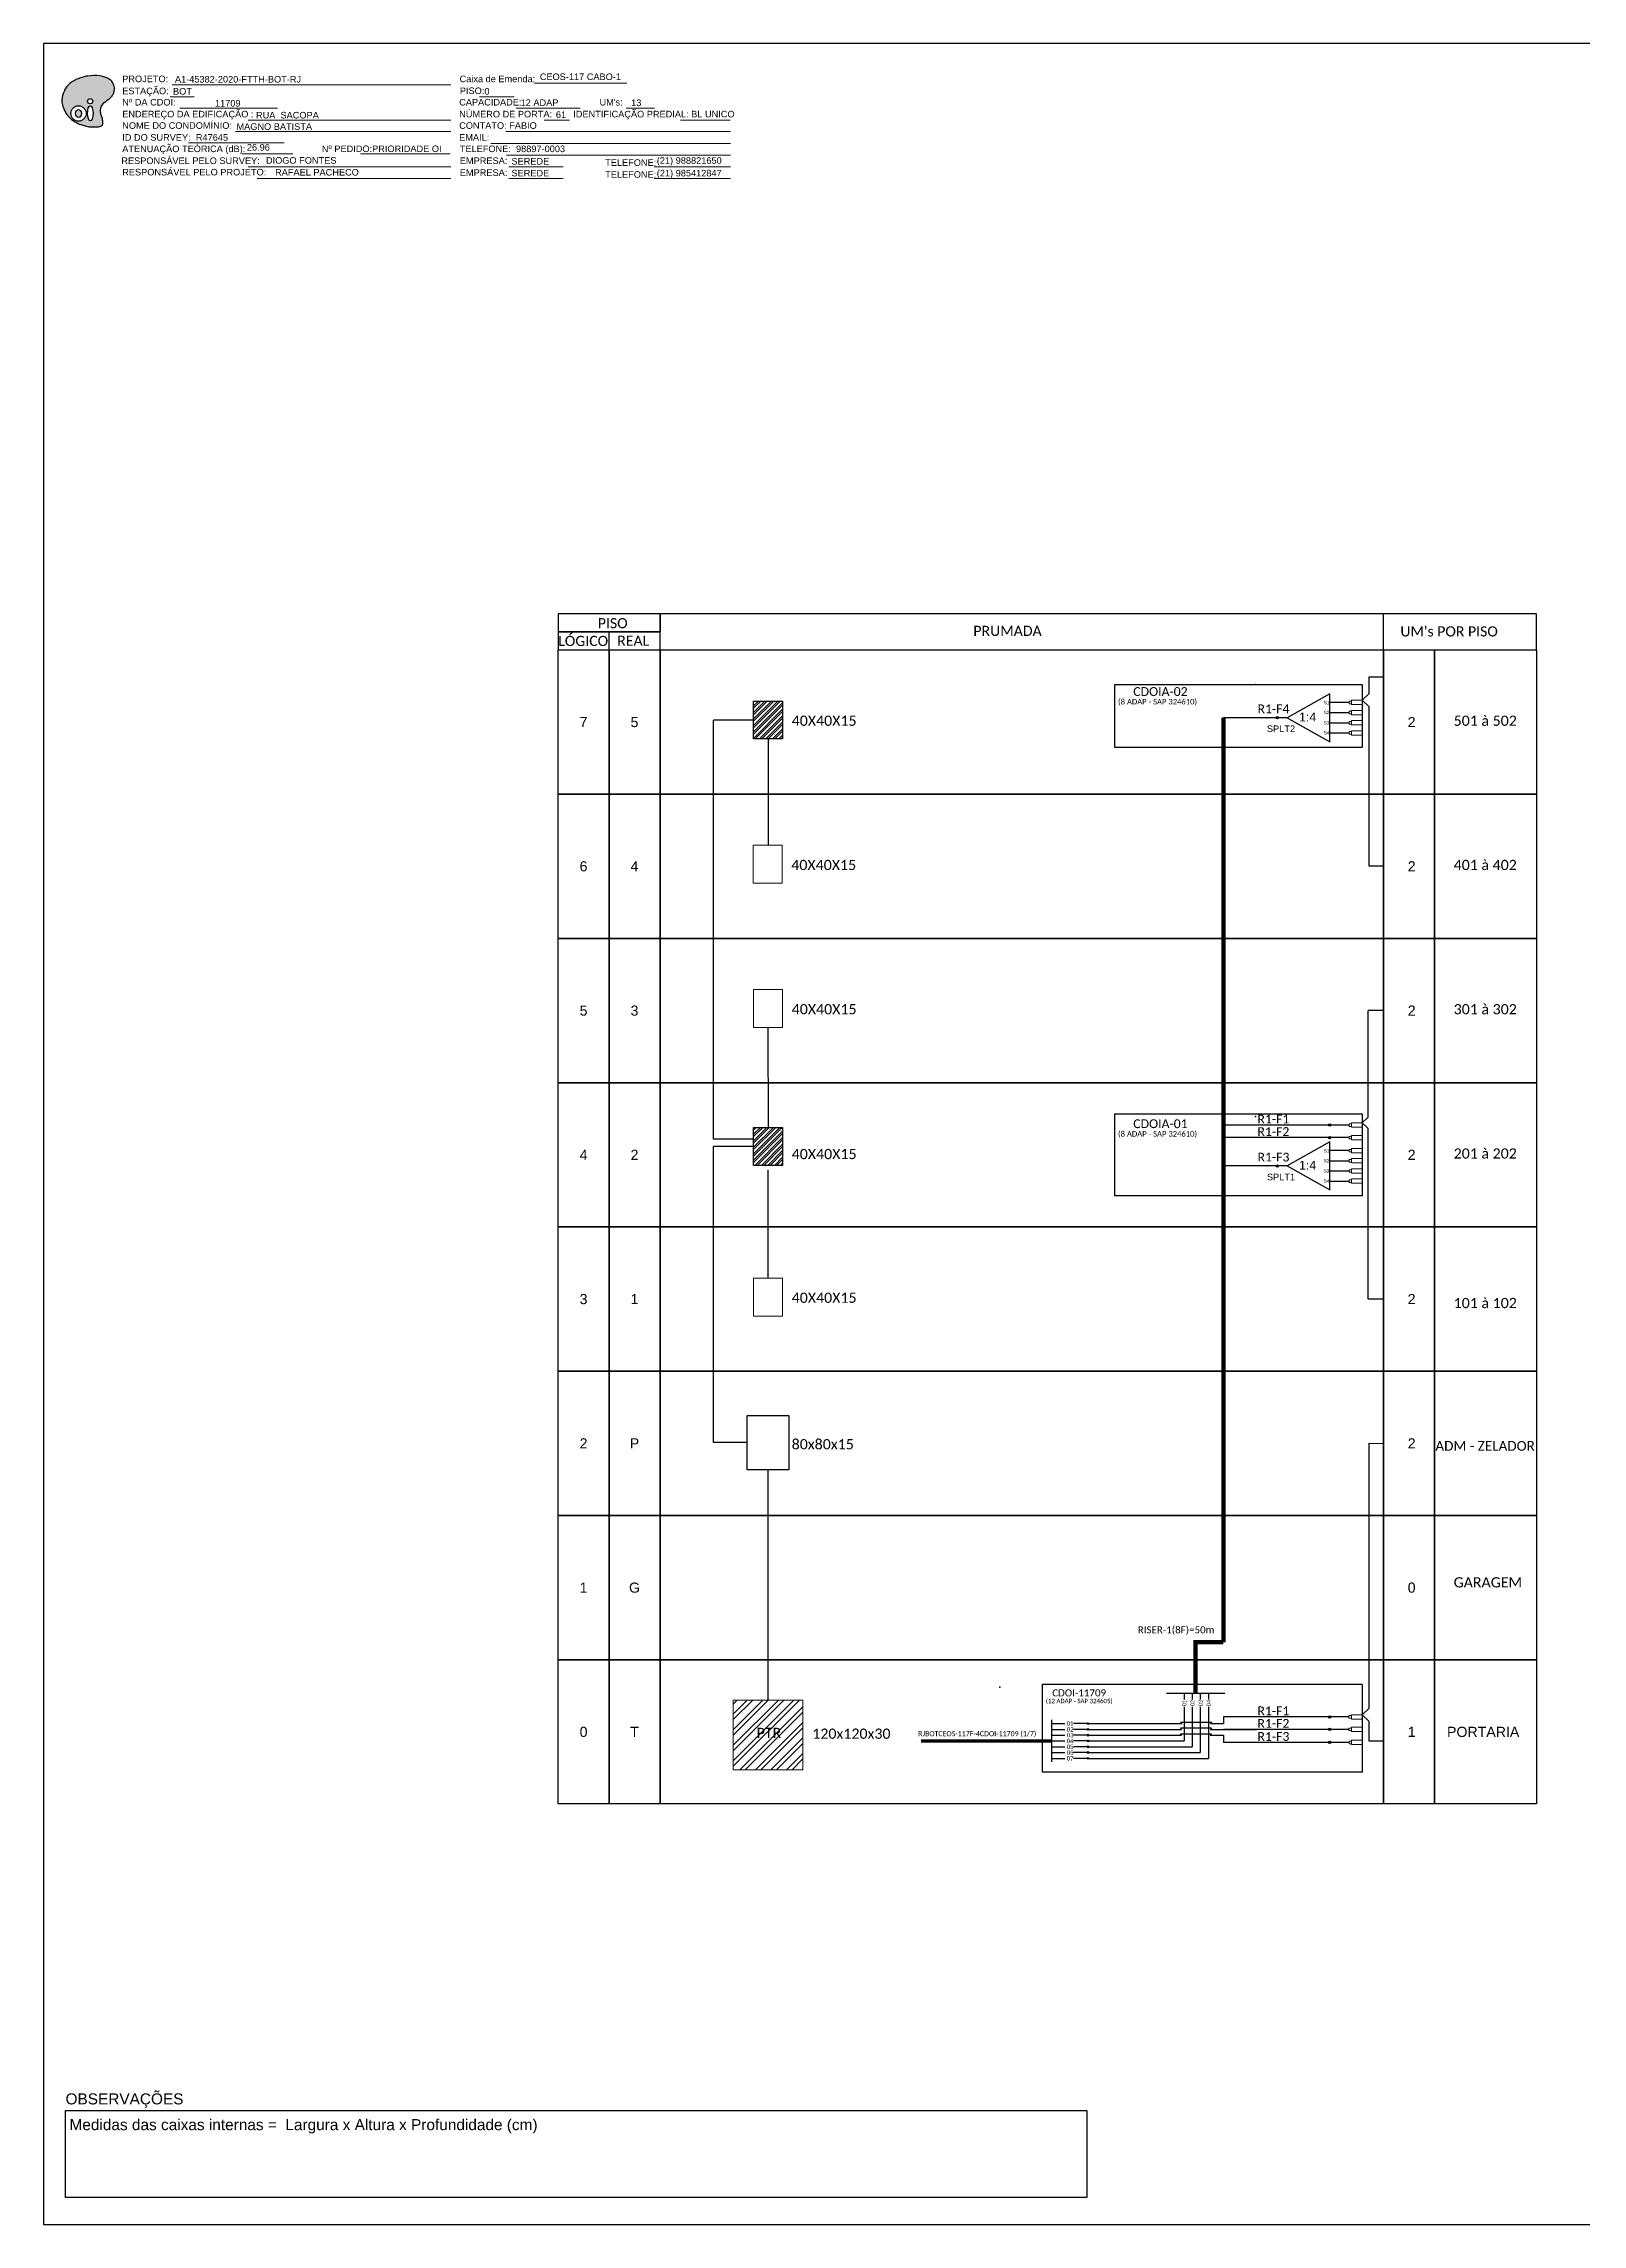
# Model space of a CAD drawing. Header units: metres. Extents: x 1371313 to 1372151, y 14918098 to 14918692.
# Drawn here: x 1371313 to 1371732, y 14918098 to 14918692 of the extents above; entities that cross this region are included whole.
import ezdxf
from ezdxf.enums import TextEntityAlignment as Align

# ---------------------------------------------------------------- set-up
doc = ezdxf.new("R2010")
doc.units = ezdxf.units.M
doc.header["$LTSCALE"] = 0.1
doc.header["$MEASUREMENT"] = 0
doc.styles.add('ARIAL', font='arial.ttf')
doc.styles.add('WMF-Calibri0', font='CALIBRI.TTF')

# ---------------------------------------------------------------- blocks, each defined once
blk = doc.blocks.new('A$C415C251F')
at = {"color": 3}
blk.add_point((0, 0), dxfattribs=at)
blk = doc.blocks.new('LEG_CDOIA8_C-SPLT_DIR')
at = {"color": 3}
blk.add_blockref('A$C415C251F', (0, 0), dxfattribs=at)
at = {"color": 1, "style": 'WMF-Calibri0', "flags": 4}
blk.add_attdef('CDO', (-26.84, -2.61), '', height=2, dxfattribs=at)
blk.add_attdef('MODELO', text='', height=1.5, dxfattribs=at).set_placement((-22.23, -4.54), align=Align.CENTER)
at = {"style": 'ARIAL', "flags": 4}
blk.add_attdef('SPLITAGEM', text='', height=1.5, dxfattribs=at).set_placement((-18.36, -12.59), align=Align.CENTER)
blk = doc.blocks.new('SPLITTER_')
blk.add_point((0, 0))
at = {"style": 'ARIAL', "flags": 4}
blk.add_attdef('SPLT', (0, -3.26), '', height=1.5, dxfattribs=at)
blk = doc.blocks.new('LEG_CDOIA8_C-SPLT_ESQ')
at = {"color": 3, "extrusion": (0, 0, -1), "xscale": -1, "zscale": -1}
blk.add_blockref('A$C415C251F', (0, 0), dxfattribs=at)
at = {"color": 1, "style": 'WMF-Calibri0', "flags": 4}
blk.add_attdef('MODELO', text='', height=1.5, dxfattribs=at).set_placement((22.54, -4.54), align=Align.CENTER)
blk.add_attdef('CDO', (21.44, -2.61), '', height=2, dxfattribs=at)
at = {"style": 'ARIAL', "flags": 4}
blk.add_attdef('SPLITAGEM', text='', height=1.5, dxfattribs=at).set_placement((18.61, -12.59), align=Align.CENTER)
blk = doc.blocks.new('SPLT_1-4_SC-APC')
at = {"color": 1, "linetype": 'Continuous', "ltscale": 2.5}
for points in [[(-7.37, -1.53), (-17.04, -6.98), (-7.37, -12.43), (-7.37, -1.53)], [(-17.04, -6.98), (-19.26, -6.98)]]:
    blk.add_lwpolyline(points, dxfattribs=at)
at = {"color": 3, "linetype": 'Continuous', "ltscale": 2.5}
for points in [[(-2.99, -3.51), (-7.37, -3.51)], [(-7.37, -5.82), (-2.99, -5.82)], [(-7.37, -8.12), (-2.99, -8.12)], [(-7.37, -10.43), (-2.99, -10.43)]]:
    blk.add_lwpolyline(points, dxfattribs=at)
at = {"color": 3, "lineweight": 0}
for points in [[(-2.99, -3.22), (-2.41, -3.22), (-2.41, -3.8), (-2.99, -3.8)], [(-2.99, -5.53), (-2.41, -5.53), (-2.41, -6.1), (-2.99, -6.1)], [(-2.99, -7.84), (-2.41, -7.84), (-2.41, -8.41), (-2.99, -8.41)], [(-2.99, -10.14), (-2.41, -10.14), (-2.41, -10.72), (-2.99, -10.72)]]:
    blk.add_lwpolyline(points, close=True, dxfattribs=at)
for points in [[(-2.41, -3.02), (-2.41, -4)], [(-2.41, -3.02), (0, -3.02)], [(-2.41, -4), (0, -4)], [(-2.41, -5.32), (-2.41, -6.31)], [(-2.41, -5.32), (0, -5.32)], [(-2.41, -6.31), (0, -6.31)], [(-2.41, -7.63), (-2.41, -8.62)], [(-2.41, -7.63), (0, -7.63)], [(-2.41, -8.62), (0, -8.62)], [(-2.41, -9.94), (-2.41, -10.92)], [(-2.41, -9.94), (0, -9.94)], [(-2.41, -10.92), (0, -10.92)]]:
    blk.add_lwpolyline(points, dxfattribs=at)
at = {"color": 1, "style": 'ARIAL'}
for s, height, p in [('S1', 0.75, (-8.74, -3.91)), ('1:4', 2, (-14.35, -7.83)), ('S2', 0.75, (-8.74, -6.17)), ('S3', 0.75, (-8.74, -8.52)), ('S4', 0.75, (-8.74, -10.78))]:
    blk.add_text(s, height=height, dxfattribs=at).set_placement(p)
blk = doc.blocks.new('OI')
h = blk.add_hatch(color=40)
edge = h.paths.add_edge_path()
edge.add_spline(control_points=[(4.35, -0.67), (3.92, -0.99), (3.26, -1.5), (2.81, -2.59), (2.9, -3.5), (3.06, -4.27), (3.31, -4.85), (3.37, -5.39), (3.4, -5.88), (3.2, -6.4), (2.54, -6.61), (1.65, -6.63), (0.55, -6.67), (-0.56, -6.42), (-1.61, -6.14), (-2.77, -5.61), (-3.92, -4.77), (-4.89, -3.7), (-5.34, -2.65), (-5.6, -1.94), (-5.85, -0.96), (-5.71, 0.47), (-5.1, 2.02), (-4.14, 3.02), (-3.3, 3.61), (-2.37, 4.16), (-1.36, 4.44), (-0.56, 4.7), (0.79, 4.85), (2.24, 4.97), (3.79, 4.57), (4.67, 4.21), (5.44, 3.65), (5.76, 2.99), (6.03, 2.21), (6.01, 1.46), (5.72, 0.64), (5.31, 0.08), (4.88, -0.38), (4.51, -0.55), (4.35, -0.67)], knot_values=[0, 0, 0, 0, 1.60434, 2.417191, 3.427595, 4.282808, 4.776746, 5.304182, 5.888771, 6.258406, 6.858137, 7.79129, 8.986195, 10.124242, 11.187857, 12.242908, 13.953784, 15.414161, 16.515391, 17.349188, 17.675853, 19.552021, 21.515531, 22.568638, 23.63245, 24.621084, 25.782718, 26.745347, 27.142653, 29.870543, 31.004649, 31.921532, 32.709589, 33.801391, 34.042471, 35.192333, 35.971461, 36.628871, 37.254359, 37.836911, 37.836911, 37.836911, 37.836911], degree=3, periodic=0)
h.paths.add_polyline_path([(1.13, -0.87, -1), (-0.04, -0.87, -1)], flags=16)
edge = h.paths.add_edge_path(flags=16)
edge.add_ellipse((0.56, -3.59), major_axis=(-0.02, 1.71), ratio=0.361305, start_angle=0, end_angle=360)
h.paths.add_polyline_path([(-0.36, -3.62, -1), (-3.8, -3.62, -1)], flags=16)
edge = h.paths.add_edge_path(flags=0)
edge.add_ellipse((-2.08, -3.62), major_axis=(0, 0.885), ratio=0.758294, start_angle=0, end_angle=360)
at = {"color": 40}
for centre, radius in [((-2.08, -3.62), 1.72), ((0.54, -0.87), 0.587)]:
    blk.add_circle(centre, radius, dxfattribs=at)
blk.add_ellipse((-2.08, -3.62), major_axis=(0, 0.885), ratio=0.758294, start_param=-3.141592653589792, end_param=3.141592653589792, dxfattribs=at)
blk.add_ellipse((0.56, -3.59), major_axis=(-0.02, 1.71), ratio=0.361305, dxfattribs=at)
at = {"color": 40, "start_tangent": (-0.800898, -0.598801), "end_tangent": (-0.800898, -0.598801)}
blk.add_spline([(4.35, -0.67), (3.2, -1.78), (2.9, -2.54), (2.92, -3.55), (3.12, -4.38), (3.28, -4.85), (3.37, -5.37), (3.35, -5.95), (3.2, -6.29), (2.66, -6.55), (1.73, -6.63), (0.54, -6.62), (-0.58, -6.41), (-1.6, -6.11), (-2.56, -5.67), (-3.95, -4.67), (-4.89, -3.56), (-5.37, -2.56), (-5.64, -1.78), (-5.72, -1.46), (-5.63, 0.42), (-4.84, 2.22), (-4.13, 2.99), (-3.27, 3.62), (-2.4, 4.09), (-1.3, 4.47), (-0.37, 4.72), (0.02, 4.77), (2.75, 4.8), (3.85, 4.53), (4.69, 4.16), (5.31, 3.68), (5.85, 2.73), (5.93, 2.5), (5.94, 1.35), (5.67, 0.62), (5.29, 0.08), (4.84, -0.36), (4.35, -0.67)], degree=3, dxfattribs=at)

msp = doc.modelspace()

# ---------------------------------------------------------------- hatches: boundary and pattern name
h = msp.add_hatch()
h.set_pattern_fill('STEEL', color=1, scale=10, style=0)
h.set_pattern_definition([(45, (0, 0), (-0.88388347648, 0.88388347648), []), (45, (0, 0.625), (-0.88388347648, 0.88388347648), [])])
h.paths.add_polyline_path([(1371506.08, 14918396.42), (1371514.03, 14918396.42), (1371514.03, 14918386.08), (1371506.08, 14918386.08)])
h.paths.add_polyline_path([(1371506.08, 14918512.56), (1371514.03, 14918512.56), (1371514.03, 14918502.22), (1371506.08, 14918502.22)])
h = msp.add_hatch(color=3)
h.dxf.hatch_style = 1
edge = h.paths.add_edge_path()
edge.add_arc((1371648.82, 14918508.01), 0.308, 0, 360)
h = msp.add_hatch(color=3)
h.dxf.hatch_style = 1
edge = h.paths.add_edge_path()
edge.add_arc((1371663.09, 14918397.06), 0.308, 0, 360)
h = msp.add_hatch(color=3)
h.dxf.hatch_style = 1
edge = h.paths.add_edge_path()
edge.add_arc((1371663.09, 14918393.65), 0.308, 0, 360)
h = msp.add_hatch(color=3)
h.dxf.hatch_style = 1
edge = h.paths.add_edge_path()
edge.add_arc((1371648.82, 14918385.93), 0.308, 0, 360)
h = msp.add_hatch()
h.set_pattern_fill('STEEL', color=1, scale=24, style=0)
h.set_pattern_definition([(45, (-274011.7544, -2983608.367), (-2.12132034356, 2.12132034356), []), (45, (-274011.7544, -2983606.867), (-2.12132034356, 2.12132034356), [])])
h.paths.add_polyline_path([(1371500.57, 14918240.41), (1371519.54, 14918240.41), (1371519.54, 14918221.44), (1371500.57, 14918221.44)])
h = msp.add_hatch(color=3)
h.dxf.hatch_style = 1
edge = h.paths.add_edge_path()
edge.add_arc((1371597.22, 14918234.03), 0.246, 0, 360)
h = msp.add_hatch(color=3)
h.dxf.hatch_style = 1
edge = h.paths.add_edge_path()
edge.add_arc((1371663.08, 14918235.86), 0.308, 0, 360)
h = msp.add_hatch(color=3)
h.dxf.hatch_style = 1
edge = h.paths.add_edge_path()
edge.add_arc((1371597.22, 14918232.45), 0.246, 0, 360)
h = msp.add_hatch(color=3)
h.dxf.hatch_style = 1
edge = h.paths.add_edge_path()
edge.add_arc((1371597.22, 14918230.87), 0.246, 0, 360)
h = msp.add_hatch(color=3)
h.dxf.hatch_style = 1
edge = h.paths.add_edge_path()
edge.add_arc((1371597.22, 14918229.3), 0.246, 0, 360)
h = msp.add_hatch(color=3)
h.dxf.hatch_style = 1
edge = h.paths.add_edge_path()
edge.add_arc((1371597.22, 14918227.72), 0.246, 0, 360)
h = msp.add_hatch(color=3)
h.dxf.hatch_style = 1
edge = h.paths.add_edge_path()
edge.add_arc((1371663.08, 14918232.45), 0.308, 0, 360)
h = msp.add_hatch(color=3)
h.dxf.hatch_style = 1
edge = h.paths.add_edge_path()
edge.add_arc((1371663.1, 14918228.9), 0.308, 0, 360)
h = msp.add_hatch(color=3)
h.dxf.hatch_style = 1
edge = h.paths.add_edge_path()
edge.add_arc((1371597.22, 14918226.15), 0.246, 0, 360)
h = msp.add_hatch(color=3)
h.dxf.hatch_style = 1
edge = h.paths.add_edge_path()
edge.add_arc((1371597.22, 14918224.57), 0.246, 0, 360)

# ---------------------------------------------------------------- linework, layer by layer
at = {"color": 3}
for p, q in [((1371673.82, 14918514.58), (1371673.82, 14918519.14)), ((1371671.94, 14918512.77), (1371673.82, 14918514.58)), ((1371673.82, 14918510.96), (1371671.94, 14918512.77)), ((1371673.82, 14918467.54), (1371673.82, 14918510.96)), ((1371677.76, 14918467.54), (1371673.82, 14918467.54)), ((1371673.54, 14918399.19), (1371673.53, 14918428.24)), ((1371671.94, 14918397.65), (1371673.54, 14918399.19)), ((1371673.54, 14918396.11), (1371671.94, 14918397.65)), ((1371673.55, 14918349.66), (1371673.54, 14918396.11)), ((1371495.21, 14918310.56), (1371495.21, 14918391.25)), ((1371506.08, 14918391.25), (1371495.21, 14918391.25)), ((1371504.39, 14918310.56), (1371495.21, 14918310.56)), ((1371510.06, 14918278.97), (1371510.06, 14918303.19)), ((1371510.06, 14918240.41), (1371510.06, 14918278.97))]:
    msp.add_line(p, q, dxfattribs=at)
at = {"color": 5}
for p, q in [((1371648.82, 14918508.01), (1371634.14, 14918508.01)), ((1371663.09, 14918397.06), (1371634.14, 14918397.06)), ((1371663.09, 14918393.65), (1371634.14, 14918393.65)), ((1371648.82, 14918385.93), (1371634.14, 14918385.93)), ((1371618.57, 14918242.36), (1371634.52, 14918242.36)), ((1371623.39, 14918238.57), (1371623.39, 14918229.3)), ((1371625.61, 14918238.57), (1371625.61, 14918227.72)), ((1371627.83, 14918238.57), (1371627.83, 14918226.15)), ((1371630.05, 14918238.57), (1371630.05, 14918224.57)), ((1371663.08, 14918235.86), (1371634.13, 14918235.86)), ((1371663.08, 14918232.45), (1371634.13, 14918232.45)), ((1371663.1, 14918228.9), (1371634.15, 14918228.9))]:
    msp.add_line(p, q, dxfattribs=at)
for p, q in [((1371510.06, 14918502.22), (1371510.06, 14918473.27)), ((1371510.01, 14918423.64), (1371510.06, 14918396.42)), ((1371510.06, 14918355.39), (1371510.06, 14918384.9))]:
    msp.add_line(p, q)
at = {"color": 1}
for p, q in [((1371604.51, 14918400.15), (1371671.94, 14918400.15)), ((1371604.51, 14918377.81), (1371604.51, 14918400.15)), ((1371671.94, 14918400.15), (1371671.94, 14918377.81)), ((1371671.94, 14918377.81), (1371604.51, 14918377.81)), ((1371584.86, 14918244.75), (1371671.96, 14918244.75)), ((1371584.86, 14918220.77), (1371584.86, 14918244.75)), ((1371671.96, 14918244.72), (1371671.96, 14918220.75)), ((1371671.96, 14918220.77), (1371584.86, 14918220.77))]:
    msp.add_line(p, q, dxfattribs=at)
for points in [[(1371312.65, 14918097.63), (1372151.22, 14918097.63), (1372151.22, 14918691.63), (1371312.65, 14918691.63), (1371312.65, 14918097.63)], [(1371480.61, 14918526.48), (1371719.42, 14918526.48), (1371719.42, 14918536.34), (1371480.61, 14918536.34), (1371480.61, 14918536.34), (1371480.61, 14918531.41)], [(1371677.74, 14918526.48), (1371677.74, 14918536.34)], [(1371466.72, 14918526.48), (1371466.72, 14918531.41)]]:
    msp.add_lwpolyline(points)
at = {"color": 7, "lineweight": 0}
for points in [[(1371347.64, 14918680.37), (1371423.61, 14918680.37)], [(1371446.45, 14918680.86), (1371471.59, 14918680.86)], [(1371347.12, 14918677.09), (1371353.67, 14918677.09)], [(1371349.79, 14918674.02), (1371376.36, 14918674.02)], [(1371431.41, 14918677.13), (1371440.89, 14918677.13)], [(1371441.46, 14918674.02), (1371458.81, 14918674.02)], [(1371471.4, 14918674.02), (1371479.07, 14918674.02)], [(1371364.95, 14918667.67), (1371423.61, 14918667.67)], [(1371368.36, 14918670.78), (1371423.61, 14918670.78)], [(1371438.57, 14918667.67), (1371499.8, 14918667.67)], [(1371449.04, 14918670.78), (1371455.99, 14918670.78)], [(1371486.22, 14918670.78), (1371499.77, 14918670.78)], [(1371352.11, 14918664.61), (1371378.17, 14918664.61)], [(1371366.64, 14918661.64), (1371380.58, 14918661.64)], [(1371398.97, 14918661.65), (1371423.47, 14918661.65)], [(1371434.53, 14918664.43), (1371499.8, 14918664.43)], [(1371438.82, 14918661.2), (1371499.8, 14918661.2)], [(1371368.36, 14918658.08), (1371423.61, 14918658.08)], [(1371370.85, 14918654.85), (1371423.61, 14918654.85)], [(1371439.43, 14918658.08), (1371454.23, 14918658.08)], [(1371439.43, 14918654.85), (1371454.23, 14918654.85)], [(1371479.03, 14918658.08), (1371499.8, 14918658.08)], [(1371479.03, 14918654.85), (1371499.8, 14918654.85)]]:
    msp.add_lwpolyline(points, dxfattribs=at)
at = {"color": 0}
for points in [[(1371452.83, 14918531.41), (1371480.61, 14918531.41), (1371480.61, 14918536.34), (1371452.83, 14918536.34)], [(1371452.83, 14918526.48), (1371480.61, 14918526.48), (1371480.61, 14918531.41), (1371452.83, 14918531.41)], [(1371318.65, 14918128.69), (1371596.9, 14918128.69), (1371596.9, 14918104.99), (1371318.65, 14918104.99)]]:
    msp.add_lwpolyline(points, close=True, dxfattribs=at)
for points in [[(1371452.83, 14918526.48), (1371466.72, 14918526.48), (1371466.72, 14918487.18), (1371452.83, 14918487.18)], [(1371466.72, 14918526.48), (1371480.61, 14918526.48), (1371480.61, 14918487.18), (1371466.72, 14918487.18)], [(1371480.61, 14918526.48), (1371677.76, 14918526.48), (1371677.76, 14918487.18), (1371480.61, 14918487.18)], [(1371677.76, 14918526.48), (1371691.65, 14918526.48), (1371691.65, 14918487.18), (1371677.76, 14918487.18)], [(1371691.65, 14918526.48), (1371719.42, 14918526.48), (1371719.42, 14918487.18), (1371691.65, 14918487.18)], [(1371452.83, 14918487.18), (1371466.72, 14918487.18), (1371466.72, 14918447.89), (1371452.83, 14918447.89)], [(1371466.72, 14918487.18), (1371480.61, 14918487.18), (1371480.61, 14918447.89), (1371466.72, 14918447.89)], [(1371480.61, 14918487.18), (1371677.76, 14918487.18), (1371677.76, 14918447.89), (1371480.61, 14918447.89)], [(1371677.76, 14918487.18), (1371691.65, 14918487.18), (1371691.65, 14918447.89), (1371677.76, 14918447.89)], [(1371691.65, 14918487.18), (1371719.42, 14918487.18), (1371719.42, 14918447.89), (1371691.65, 14918447.89)], [(1371452.83, 14918447.89), (1371466.72, 14918447.89), (1371466.72, 14918408.6), (1371452.83, 14918408.6)], [(1371466.72, 14918447.89), (1371480.61, 14918447.89), (1371480.61, 14918408.6), (1371466.72, 14918408.6)], [(1371480.61, 14918447.89), (1371677.76, 14918447.89), (1371677.76, 14918408.6), (1371480.61, 14918408.6)], [(1371677.76, 14918447.89), (1371691.65, 14918447.89), (1371691.65, 14918408.6), (1371677.76, 14918408.6)], [(1371691.65, 14918447.89), (1371719.42, 14918447.89), (1371719.42, 14918408.6), (1371691.65, 14918408.6)], [(1371452.83, 14918408.6), (1371466.72, 14918408.6), (1371466.72, 14918369.31), (1371452.83, 14918369.31)], [(1371466.72, 14918408.6), (1371480.61, 14918408.6), (1371480.61, 14918369.31), (1371466.72, 14918369.31)], [(1371480.61, 14918408.6), (1371677.76, 14918408.6), (1371677.76, 14918369.31), (1371480.61, 14918369.31)], [(1371677.76, 14918408.6), (1371691.65, 14918408.6), (1371691.65, 14918369.31), (1371677.76, 14918369.31)], [(1371691.65, 14918408.6), (1371719.42, 14918408.6), (1371719.42, 14918369.31), (1371691.65, 14918369.31)], [(1371452.83, 14918369.31), (1371466.72, 14918369.31), (1371466.72, 14918330.01), (1371452.83, 14918330.01)], [(1371466.72, 14918369.31), (1371480.61, 14918369.31), (1371480.61, 14918330.01), (1371466.72, 14918330.01)], [(1371480.61, 14918369.31), (1371677.76, 14918369.31), (1371677.76, 14918330.01), (1371480.61, 14918330.01)], [(1371677.76, 14918369.31), (1371691.65, 14918369.31), (1371691.65, 14918330.01), (1371677.76, 14918330.01)], [(1371691.65, 14918369.31), (1371719.42, 14918369.31), (1371719.42, 14918330.01), (1371691.65, 14918330.01)], [(1371452.83, 14918330.01), (1371466.72, 14918330.01), (1371466.72, 14918290.72), (1371452.83, 14918290.72)], [(1371466.72, 14918330.01), (1371480.61, 14918330.01), (1371480.61, 14918290.72), (1371466.72, 14918290.72)], [(1371480.61, 14918330.01), (1371677.76, 14918330.01), (1371677.76, 14918290.72), (1371480.61, 14918290.72)], [(1371677.76, 14918330.01), (1371691.65, 14918330.01), (1371691.65, 14918290.72), (1371677.76, 14918290.72)], [(1371691.65, 14918330.01), (1371719.42, 14918330.01), (1371719.42, 14918290.72), (1371691.65, 14918290.72)], [(1371504.39, 14918317.94), (1371515.72, 14918317.94), (1371515.72, 14918303.19), (1371504.39, 14918303.19)], [(1371452.83, 14918290.72), (1371466.72, 14918290.72), (1371466.72, 14918251.43), (1371452.83, 14918251.43)], [(1371466.72, 14918290.72), (1371480.61, 14918290.72), (1371480.61, 14918251.43), (1371466.72, 14918251.43)], [(1371480.61, 14918290.72), (1371677.76, 14918290.72), (1371677.76, 14918251.43), (1371480.61, 14918251.43)], [(1371677.76, 14918290.72), (1371691.65, 14918290.72), (1371691.65, 14918251.43), (1371677.76, 14918251.43)], [(1371691.65, 14918290.72), (1371719.42, 14918290.72), (1371719.42, 14918251.43), (1371691.65, 14918251.43)], [(1371452.83, 14918251.43), (1371466.72, 14918251.43), (1371466.72, 14918212.14), (1371452.83, 14918212.14)], [(1371466.72, 14918251.43), (1371480.61, 14918251.43), (1371480.61, 14918212.14), (1371466.72, 14918212.14)], [(1371480.61, 14918251.43), (1371677.76, 14918251.43), (1371677.76, 14918212.14), (1371480.61, 14918212.14)], [(1371677.76, 14918251.43), (1371691.65, 14918251.43), (1371691.65, 14918212.14), (1371677.76, 14918212.14)], [(1371691.65, 14918251.43), (1371719.42, 14918251.43), (1371719.42, 14918212.14), (1371691.65, 14918212.14)]]:
    msp.add_lwpolyline(points, close=True)
at = {"color": 3}
for points in [[(1371673.82, 14918519.14), (1371677.76, 14918519.14)], [(1371495.21, 14918393.26), (1371495.21, 14918507.39)], [(1371506.08, 14918507.39), (1371495.21, 14918507.39)], [(1371677.76, 14918428.24), (1371673.53, 14918428.24)], [(1371506.08, 14918393.26), (1371495.21, 14918393.26)], [(1371677.76, 14918349.66), (1371673.55, 14918349.66)], [(1371673.84, 14918304.51), (1371673.84, 14918310.38), (1371677.76, 14918310.37)], [(1371673.81, 14918279.65), (1371673.84, 14918309.61)], [(1371673.81, 14918238.26), (1371673.81, 14918279.65)], [(1371673.84, 14918234.61), (1371673.84, 14918234.61), (1371671.93, 14918236.45), (1371673.81, 14918238.26), (1371673.81, 14918239.71)], [(1371587.38, 14918234.03), (1371590.87, 14918234.03), (1371590.87, 14918234.03)], [(1371597.22, 14918234.03), (1371593.3, 14918234.03)], [(1371677.76, 14918229.25), (1371673.84, 14918229.25), (1371673.84, 14918234.61)]]:
    msp.add_lwpolyline(points, dxfattribs=at)
at = {"color": 1}
for points in [[(1371506.08, 14918512.56), (1371514.03, 14918512.56), (1371514.03, 14918502.22), (1371506.08, 14918502.22)], [(1371604.51, 14918517.07), (1371671.94, 14918517.07), (1371671.94, 14918499.89), (1371604.51, 14918499.89)], [(1371506.08, 14918396.42), (1371514.03, 14918396.42), (1371514.03, 14918386.08), (1371506.08, 14918386.08)]]:
    msp.add_lwpolyline(points, close=True, dxfattribs=at)
at = {"color": 5, "const_width": 1.2}
for points in [[(1371634.14, 14918256.19), (1371634.14, 14918263.85), (1371634.14, 14918263.85), (1371634.14, 14918508.01)], [(1371626.55, 14918242.36), (1371626.55, 14918256.19), (1371634.14, 14918256.19)]]:
    msp.add_lwpolyline(points, dxfattribs=at)
at = {"color": 0, "lineweight": 0}
for points in [[(1371505.96, 14918473.27), (1371513.91, 14918473.27), (1371513.91, 14918462.93), (1371505.96, 14918462.93)], [(1371506.08, 14918433.98), (1371514.03, 14918433.98), (1371514.03, 14918423.64), (1371506.08, 14918423.64)], [(1371506.08, 14918355.39), (1371514.03, 14918355.39), (1371514.03, 14918345.05), (1371506.08, 14918345.05)]]:
    msp.add_lwpolyline(points, close=True, dxfattribs=at)
at = {"color": 3, "linetype": 'Continuous', "ltscale": 2.5}
for points in [[(1371668.35, 14918397.06), (1371663.09, 14918397.06)], [(1371668.35, 14918393.65), (1371663.09, 14918393.65)], [(1371668.35, 14918390.1), (1371663.09, 14918390.1)], [(1371663.09, 14918387.33), (1371668.35, 14918387.33)], [(1371663.09, 14918384.56), (1371668.35, 14918384.56)], [(1371663.09, 14918381.8), (1371668.35, 14918381.8)], [(1371668.34, 14918235.86), (1371663.08, 14918235.86)], [(1371668.34, 14918232.45), (1371663.08, 14918232.45)], [(1371668.36, 14918228.9), (1371663.1, 14918228.9)]]:
    msp.add_lwpolyline(points, dxfattribs=at)
at = {"color": 3, "lineweight": 0}
for points in [[(1371668.35, 14918397.4), (1371669.04, 14918397.4), (1371669.04, 14918396.71), (1371668.35, 14918396.71)], [(1371668.35, 14918393.99), (1371669.04, 14918393.99), (1371669.04, 14918393.31), (1371668.35, 14918393.31)], [(1371668.35, 14918390.44), (1371669.04, 14918390.44), (1371669.04, 14918389.76), (1371668.35, 14918389.76)], [(1371668.35, 14918387.68), (1371669.04, 14918387.68), (1371669.04, 14918386.99), (1371668.35, 14918386.99)], [(1371668.35, 14918384.91), (1371669.04, 14918384.91), (1371669.04, 14918384.22), (1371668.35, 14918384.22)], [(1371668.35, 14918382.14), (1371669.04, 14918382.14), (1371669.04, 14918381.45), (1371668.35, 14918381.45)], [(1371668.34, 14918236.2), (1371669.03, 14918236.2), (1371669.03, 14918235.52), (1371668.34, 14918235.52)], [(1371668.34, 14918232.79), (1371669.03, 14918232.79), (1371669.03, 14918232.11), (1371668.34, 14918232.11)], [(1371668.36, 14918229.24), (1371669.05, 14918229.24), (1371669.05, 14918228.55), (1371668.36, 14918228.55)]]:
    msp.add_lwpolyline(points, close=True, dxfattribs=at)
for points in [[(1371669.04, 14918397.65), (1371669.04, 14918396.47)], [(1371669.04, 14918397.65), (1371671.94, 14918397.65)], [(1371669.04, 14918396.47), (1371671.94, 14918396.47)], [(1371669.04, 14918394.24), (1371669.04, 14918393.06)], [(1371669.04, 14918394.24), (1371671.94, 14918394.24)], [(1371669.04, 14918393.06), (1371671.94, 14918393.06)], [(1371669.04, 14918390.69), (1371669.04, 14918389.51)], [(1371669.04, 14918390.69), (1371671.94, 14918390.69)], [(1371669.04, 14918389.51), (1371671.94, 14918389.51)], [(1371669.04, 14918387.92), (1371669.04, 14918386.74)], [(1371669.04, 14918387.92), (1371671.94, 14918387.92)], [(1371669.04, 14918386.74), (1371671.94, 14918386.74)], [(1371669.04, 14918385.16), (1371669.04, 14918383.97)], [(1371669.04, 14918385.16), (1371671.94, 14918385.16)], [(1371669.04, 14918383.97), (1371671.94, 14918383.97)], [(1371669.04, 14918382.39), (1371669.04, 14918381.21)], [(1371669.04, 14918382.39), (1371671.94, 14918382.39)], [(1371669.04, 14918381.21), (1371671.94, 14918381.21)], [(1371669.03, 14918236.45), (1371669.03, 14918235.27)], [(1371669.03, 14918236.45), (1371671.93, 14918236.45)], [(1371669.03, 14918235.27), (1371671.93, 14918235.27)], [(1371669.03, 14918233.04), (1371669.03, 14918231.86)], [(1371669.03, 14918233.04), (1371671.93, 14918233.04)], [(1371669.03, 14918231.86), (1371671.93, 14918231.86)], [(1371669.05, 14918229.49), (1371669.05, 14918228.3)], [(1371669.05, 14918229.49), (1371671.95, 14918229.49)], [(1371669.05, 14918228.3), (1371671.95, 14918228.3)]]:
    msp.add_lwpolyline(points, dxfattribs=at)
at = {"color": 1, "linetype": 'Continuous', "ltscale": 2.5}
for points in [[(1371663.09, 14918392.47), (1371651.49, 14918385.93), (1371663.09, 14918379.4), (1371663.09, 14918392.47)], [(1371651.49, 14918385.93), (1371648.82, 14918385.93)]]:
    msp.add_lwpolyline(points, dxfattribs=at)
at = {"color": 1, "lineweight": 0}
msp.add_lwpolyline([(1371500.57, 14918240.41), (1371519.54, 14918240.41), (1371519.54, 14918221.44), (1371500.57, 14918221.44)], close=True, dxfattribs=at)
at = {"color": 5}
for points in [[(1371623.39, 14918242.36), (1371623.39, 14918240.62)], [(1371625.6, 14918242.36), (1371625.6, 14918240.62)], [(1371627.82, 14918242.36), (1371627.82, 14918240.62)], [(1371630.04, 14918242.36), (1371630.04, 14918240.62)], [(1371597.22, 14918234.03), (1371622.79, 14918234.03)], [(1371622.74, 14918232.45), (1371622.48, 14918232.84), (1371630.91, 14918232.84), (1371630.58, 14918232.45)], [(1371622.79, 14918234.03), (1371622.52, 14918234.42), (1371630.95, 14918234.42), (1371630.62, 14918234.03)], [(1371630.62, 14918234.03), (1371634.13, 14918234.03)], [(1371634.13, 14918235.86), (1371634.13, 14918234.03)], [(1371643.1, 14918234.03), (1371643.13, 14918234.03)], [(1371587.38, 14918229.3), (1371590.87, 14918229.3)], [(1371597.22, 14918229.3), (1371593.3, 14918229.3)], [(1371597.22, 14918232.45), (1371622.74, 14918232.45)], [(1371597.22, 14918230.87), (1371622.72, 14918230.87)], [(1371597.22, 14918229.3), (1371623.39, 14918229.3)], [(1371597.22, 14918227.72), (1371625.61, 14918227.72)], [(1371622.72, 14918230.87), (1371622.45, 14918231.26), (1371630.88, 14918231.26), (1371630.55, 14918230.87)], [(1371630.55, 14918230.87), (1371634.13, 14918230.87)], [(1371630.58, 14918232.45), (1371643.13, 14918232.45)], [(1371634.13, 14918230.87), (1371634.13, 14918228.9)], [(1371643.11, 14918230.87), (1371643.14, 14918230.87)], [(1371597.22, 14918226.15), (1371627.83, 14918226.15)], [(1371597.22, 14918224.57), (1371630.05, 14918224.57)]]:
    msp.add_lwpolyline(points, dxfattribs=at)
at = {"color": 1}
for points in [[(1371587.38, 14918223.66), (1371587.38, 14918235.03)], [(1371587.38, 14918227.72), (1371590.87, 14918227.72)], [(1371597.22, 14918227.72), (1371593.3, 14918227.72)]]:
    msp.add_lwpolyline(points, dxfattribs=at)
at = {"color": 1, "const_width": 0.96}
msp.add_lwpolyline([(1371551.72, 14918229.3), (1371587.38, 14918229.3)], dxfattribs=at)
at = {"color": 2}
for points in [[(1371587.38, 14918232.45), (1371590.87, 14918232.45), (1371590.87, 14918232.45)], [(1371597.22, 14918232.45), (1371593.3, 14918232.45)]]:
    msp.add_lwpolyline(points, dxfattribs=at)
at = {"color": 0}
for points in [[(1371587.38, 14918230.87), (1371590.87, 14918230.87)], [(1371597.22, 14918230.87), (1371593.3, 14918230.87)], [(1371312.65, 14918097.63), (1372151.22, 14918097.63)]]:
    msp.add_lwpolyline(points, dxfattribs=at)
at = {"color": 200}
for points in [[(1371587.38, 14918226.15), (1371590.87, 14918226.15)], [(1371597.22, 14918226.15), (1371593.3, 14918226.15)]]:
    msp.add_lwpolyline(points, dxfattribs=at)
at = {"color": 35}
for points in [[(1371587.38, 14918224.57), (1371590.87, 14918224.57)], [(1371597.22, 14918224.57), (1371593.3, 14918224.57)]]:
    msp.add_lwpolyline(points, dxfattribs=at)
at = {"color": 3}
for centre, radius in [((1371648.82, 14918508.01), 0.308), ((1371663.09, 14918397.06), 0.308), ((1371663.09, 14918393.65), 0.308), ((1371648.82, 14918385.93), 0.308), ((1371597.22, 14918234.03), 0.246), ((1371663.08, 14918235.86), 0.308), ((1371597.22, 14918232.45), 0.246), ((1371597.22, 14918230.87), 0.246), ((1371597.22, 14918229.3), 0.246), ((1371597.22, 14918227.72), 0.246), ((1371663.08, 14918232.45), 0.308), ((1371663.1, 14918228.9), 0.308), ((1371597.22, 14918226.15), 0.246), ((1371597.22, 14918224.57), 0.246)]:
    msp.add_circle(centre, radius, dxfattribs=at)

# ---------------------------------------------------------------- block references
at = {"color": 7, "xscale": 1.213923925195771, "yscale": 1.213923925533891, "zscale": 1.213923925163967, "rotation": 0.1532895858424417}
msp.add_blockref('OI', (1371324.68, 14918676.99), dxfattribs=at)
at = {"color": 3}
ref = msp.add_blockref('LEG_CDOIA8_C-SPLT_DIR', (1371642.86, 14918517.07), dxfattribs=dict(at, xscale=1.2, yscale=1.2, zscale=1.2))
ref.add_attrib('CDO', 'CDOIA-02', (1371609.56, 14918513.94), dxfattribs={"color": 1, "height": 2.4, "style": 'WMF-Calibri0'})
ref.add_attrib('MODELO', '(8 ADAP - SAP 324610)', dxfattribs={"color": 1, "height": 1.5, "style": 'WMF-Calibri0'}).set_placement((1371616.18, 14918511.63), align=Align.CENTER)
at = {"color": 3, "xscale": 1.2, "yscale": 1.2, "zscale": 1.2}
msp.add_blockref('SPLT_1-4_SC-APC', (1371671.94, 14918516.39), dxfattribs=at)
ref = msp.add_blockref('SPLITTER_', (1371645.97, 14918508.01), dxfattribs=dict(xscale=1.2, yscale=1.2, zscale=1.2))
ref.add_attrib('SPLT', 'SPLT2', (1371645.97, 14918504.1), dxfattribs={"height": 1.8, "style": 'ARIAL'})
at = {"color": 3}
ref = msp.add_blockref('LEG_CDOIA8_C-SPLT_DIR', (1371642.86, 14918399.36), dxfattribs=dict(at, xscale=1.2, yscale=1.2, zscale=1.2))
ref.add_attrib('CDO', 'CDOIA-01', (1371609.56, 14918396.23), dxfattribs={"color": 1, "height": 2.4, "style": 'WMF-Calibri0'})
ref.add_attrib('MODELO', '(8 ADAP - SAP 324610)', dxfattribs={"color": 1, "height": 1.5, "style": 'WMF-Calibri0'}).set_placement((1371616.18, 14918393.92), align=Align.CENTER)
ref = msp.add_blockref('SPLITTER_', (1371645.97, 14918385.93), dxfattribs=dict(xscale=1.2, yscale=1.2, zscale=1.2))
ref.add_attrib('SPLT', 'SPLT1', (1371645.97, 14918382.02), dxfattribs={"height": 1.8, "style": 'ARIAL'})
ref = msp.add_blockref('LEG_CDOIA8_C-SPLT_ESQ', (1371573.18, 14918243.94), dxfattribs=dict(at, xscale=0.9600000000558793, yscale=0.9600000008940697, zscale=0.96))
ref.add_attrib('CDO', 'CDOI-11709 ', (1371587.48, 14918241.44), dxfattribs={"color": 1, "height": 1.92, "style": 'WMF-Calibri0'})
ref.add_attrib('MODELO', '(12 ADAP - SAP 324605)', dxfattribs={"color": 1, "height": 1.2, "style": 'WMF-Calibri0'}).set_placement((1371594.83, 14918239.59), align=Align.CENTER)

# ---------------------------------------------------------------- texts
at = {"color": 7, "lineweight": 0, "style": 'ARIAL'}
for s, height, p in [('PROJETO:', 1.793, (1371334.08, 14918681.12)), ('ESTAÇÃO:', 1.793, (1371334.08, 14918677.84)), ('Caixa de Emenda:', 1.7927, (1371426, 14918681.12)), ('PISO:', 1.793, (1371426.07, 14918677.88)), ('Nº DA CDOI:', 1.7927, (1371334.08, 14918674.77)), ('ENDEREÇO DA EDIFICAÇÃO :', 1.7927, (1371334.08, 14918671.53)), ('CAPACIDADE:', 1.7927, (1371425.89, 14918674.77)), ('NÚMERO DE PORTA:', 1.7927, (1371425.89, 14918671.53)), ('IDENTIFICAÇÃO PREDIAL: BL UNICO', 1.7927, (1371456.97, 14918671.53)), ("UM's:", 1.793, (1371464.13, 14918674.77)), ('NOME DO CONDOMÍNIO:', 1.7927, (1371334.08, 14918668.42)), ('ID DO SURVEY:', 1.7927, (1371334.08, 14918665.18)), ('CONTATO: FABIO', 1.7927, (1371425.89, 14918668.42)), ('EMAIL: ', 1.793, (1371425.89, 14918665.18)), ('RESPONSÁVEL PELO SURVEY:', 1.7927, (1371333.84, 14918658.83)), ('ATENUAÇÃO TEÓRICA (dB):', 1.7927, (1371334.08, 14918662.07)), ('Nº PEDIDO:PRIORIDADE OI', 1.7927, (1371388.45, 14918662.08)), ('TELEFONE:  98897-0003', 1.7927, (1371426.07, 14918662.07)), ('EMPRESA:', 1.793, (1371426.07, 14918658.83)), ('RESPONSÁVEL PELO PROJETO:', 1.7927, (1371334.08, 14918655.72)), ('EMPRESA:', 1.793, (1371426.07, 14918655.59)), ('TELEFONE:', 1.793, (1371465.67, 14918658.33)), ('TELEFONE:', 1.793, (1371465.67, 14918655.09))]:
    msp.add_text(s, height=height, dxfattribs=at).set_placement(p)
at = {"color": 7, "style": 'ARIAL'}
for s, height, p in [('BOT', 1.793, (1371347.92, 14918677.74)), ('A1-45382-2020-FTTH-BOT-RJ', 1.7927, (1371348.44, 14918681.02)), ('0', 1.79, (1371432.76, 14918677.73)), ('CEOS-117 CABO-1', 1.7927, (1371447.85, 14918681.7)), ('RUA  SACOPA', 1.7927, (1371370.52, 14918671.24)), ('12 ADAP ', 1.793, (1371442.63, 14918674.64)), ('61', 1.793, (1371452.24, 14918671.38)), ('13', 1.793, (1371472.75, 14918674.62)), ('R47645', 1.793, (1371354.14, 14918665.18)), ('MAGNO BATISTA', 1.7927, (1371365.21, 14918668.13)), ('26.96', 1.793, (1371368.04, 14918662.48)), ('DIOGO FONTES', 1.7927, (1371373.24, 14918658.92)), ('SEREDE', 1.793, (1371440.13, 14918658.68)), ('(21) 988821650', 1.7927, (1371479.73, 14918658.89)), ('RAFAEL PACHECO', 1.7927, (1371375.73, 14918655.69)), ('SEREDE', 1.793, (1371440.13, 14918655.45)), ('(21) 985412847', 1.7927, (1371479.73, 14918655.45))]:
    msp.add_text(s, height=height, dxfattribs=at).set_placement(p)
msp.add_text('11709', height=1.793, dxfattribs=at).set_placement((1371362.83, 14918674.48), align=Align.CENTER)
at = {"color": 0, "style": 'WMF-Calibri0'}
for s, p in [('  LÓGICO', (1371450.93, 14918527.55)), ('     PISO', (1371458.79, 14918532.38)), ('    REAL', (1371465.05, 14918527.61)), ('PRUMADA', (1371565.99, 14918530.29)), ("UM's POR PISO", (1371682.34, 14918530.15))]:
    msp.add_text(s, height=2.76, dxfattribs=at).set_placement(p)
for s, height, style, p in [('40X40X15', 2.78, 'WMF-Calibri0', (1371516.49, 14918505.81)), ('501 à 502', 2.78, 'WMF-Calibri0', (1371696.86, 14918505.81)), ('40X40X15', 2.78, 'WMF-Calibri0', (1371516.38, 14918466.52)), ('401 à 402', 2.78, 'WMF-Calibri0', (1371696.86, 14918466.52)), ('40X40X15', 2.78, 'WMF-Calibri0', (1371516.49, 14918427.23)), ('301 à 302', 2.78, 'WMF-Calibri0', (1371696.86, 14918427.23)), ('40X40X15', 2.78, 'WMF-Calibri0', (1371516.49, 14918387.78)), ('201 à 202', 2.78, 'WMF-Calibri0', (1371696.86, 14918387.93)), ('40X40X15', 2.78, 'WMF-Calibri0', (1371516.49, 14918348.64)), ('101 à 102', 2.78, 'WMF-Calibri0', (1371696.86, 14918347.2)), ('80x80x15', 2.78, 'WMF-Calibri0', (1371516.49, 14918308.74)), ('ADM - ZELADOR', 2.6414, 'WMF-Calibri0', (1371691.88, 14918308.35)), ('GARAGEM', 2.78, 'WMF-Calibri0', (1371696.86, 14918271.12)), ('PTR', 2.78, 'WMF-Calibri0', (1371506.95, 14918230.11)), ('120x120x30', 2.78, 'WMF-Calibri0', (1371522.1, 14918229.9)), ('OBSERVAÇÕES', 3, 'ARIAL', (1371318.63, 14918130.31))]:
    msp.add_text(s, height=height, dxfattribs=dict(style=style)).set_placement(p)
at = {"color": 5, "style": 'WMF-Calibri0'}
for s, height, p in [('R1-F4', 2.4, (1371643.42, 14918509.23)), ('R1-F1', 2.4, (1371643.4, 14918397.49)), ('R1-F2', 2.4, (1371643.4, 14918394.08)), ('R1-F3', 2.4, (1371643.42, 14918387.15)), ('RISER-1(8F)=50m', 1.92, (1371610.78, 14918258.61)), ('R1-F1', 2.4, (1371643.39, 14918236.29)), ('R1-F2', 2.4, (1371643.39, 14918232.88)), ('R1-F3', 2.4, (1371643.41, 14918229.32))]:
    msp.add_text(s, height=height, dxfattribs=at).set_placement(p)
at = {"color": 1}
for s, height, style, p in [('1:4', 2.4, 'ARIAL', (1371654.72, 14918384.91)), ('S1', 0.9, 'ARIAL', (1371661.45, 14918389.62)), ('S2', 0.9, 'ARIAL', (1371661.45, 14918386.91)), ('S3', 0.9, 'ARIAL', (1371661.45, 14918384.09)), ('S4', 0.9, 'ARIAL', (1371661.45, 14918381.37)), ('RJBOTCEOS-117F-4CDOI-11709 (1/7)', 1.3824, 'WMF-Calibri0', (1371550.96, 14918230.6))]:
    msp.add_text(s, height=height, dxfattribs=dict(at, style=style)).set_placement(p)
at = {"style": 'ARIAL'}
for s, p in [('01', (1371623.47, 14918239.62)), ('02', (1371625.69, 14918239.62)), ('03', (1371627.91, 14918239.62)), ('04', (1371630.12, 14918239.62))]:
    msp.add_text(s, height=1.08, rotation=90, dxfattribs=at).set_placement(p, align=Align.MIDDLE_CENTER)
for s, p in [('01', (1371592.37, 14918234.03)), ('02', (1371592.37, 14918232.45)), ('03', (1371592.37, 14918230.87)), ('04', (1371592.37, 14918229.3)), ('05', (1371592.37, 14918227.72)), ('06', (1371592.37, 14918226.15)), ('07', (1371592.37, 14918224.57))]:
    msp.add_text(s, height=1.2, dxfattribs=at).set_placement(p, align=Align.MIDDLE_CENTER)
at = {"insert": (1371319.72, 14918126.29), "char_height": 3, "width": 277.1819, "attachment_point": 1, "style": 'ARIAL'}
msp.add_mtext('Medidas das caixas internas =  Largura x Altura x Profundidade (cm)', dxfattribs=at)
at = {"style": 'ARIAL', "flags": 12}
for tag, p in [('7', (1371459.78, 14918506.83)), ('5', (1371473.66, 14918506.83)), ('2', (1371685.41, 14918506.83)), ('6', (1371459.78, 14918467.54)), ('4', (1371473.66, 14918467.54)), ('2', (1371685.41, 14918467.54)), ('5', (1371459.78, 14918428.24)), ('3', (1371473.66, 14918428.24)), ('2', (1371685.41, 14918428.24)), ('4', (1371459.78, 14918388.95)), ('2', (1371473.66, 14918388.95)), ('2', (1371685.41, 14918388.95)), ('3', (1371459.78, 14918349.66)), ('1', (1371473.66, 14918349.66)), ('2', (1371685.41, 14918349.66)), ('2', (1371459.78, 14918310.37)), ('P', (1371473.66, 14918310.37)), ('2', (1371685.41, 14918310.37)), ('1', (1371459.78, 14918271.07)), ('G', (1371473.66, 14918271.07)), ('0', (1371685.41, 14918271.07)), ('0', (1371459.78, 14918231.78)), ('T', (1371473.66, 14918231.78)), ('1', (1371685.41, 14918231.78)), ('PORTARIA', (1371704.9, 14918231.78))]:
    msp.add_attdef(tag, text='XX', height=2.76, dxfattribs=at).set_placement(p, align=Align.MIDDLE_CENTER)

doc.saveas('drawing.dxf')
